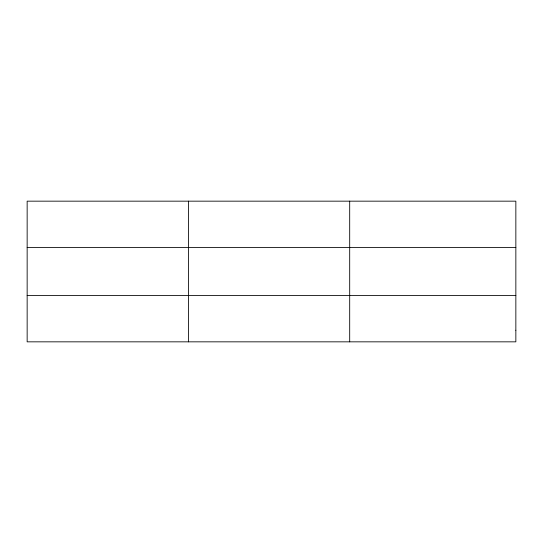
<?xml version="1.0" encoding="UTF-8"?>
<svg xmlns="http://www.w3.org/2000/svg" width="543" height="543" viewBox="0 0 543 543"><rect width="100%" height="100%" fill="white"/><g stroke="black" fill="none" stroke-linecap="round" stroke-linejoin="round"><path stroke-width="0.81" d="M188.421 341.839L188.421 201.161M349.692 341.839L349.692 201.161M27.15 247.588L515.85 247.588M27.15 295.412L515.85 295.412M515.85 330.232L515.85 341.839L27.15 341.839L27.15 201.161L515.85 201.161L515.85 330.232"/></g></svg>
